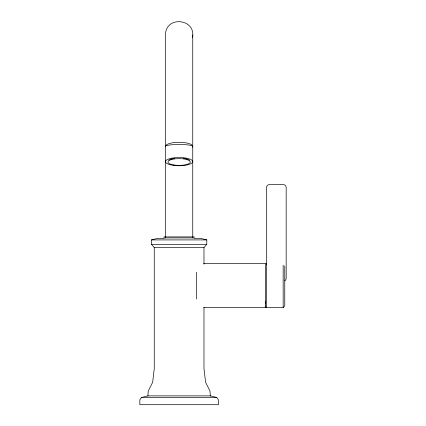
<?xml version="1.0" encoding="UTF-8"?>
<svg xmlns="http://www.w3.org/2000/svg" width="426" height="426" viewBox="0 0 426 426"><rect width="100%" height="100%" fill="white"/><g stroke="black" fill="none" stroke-linecap="round" stroke-linejoin="round"><path stroke-width="0.64" d="M265.323 307.247L265.323 305.996M265.323 303.956L265.323 301.214M283.162 265.249L283.162 307.673L266.325 307.673M147.891 396.058L148.248 391.068L152.657 382.25L154.26 368.618L154.26 247.533L151.454 244.322L151.454 239.913L157.87 238.31L164.095 238.31M192.488 37.589C196.349 18.451 165.442 15.405 165.49 34.932L165.49 237.91M141.432 397.485L139.829 399.886L139.829 404.7L218.41 404.7L218.41 399.886L216.807 397.485L210.396 395.882L147.849 395.882L141.432 397.485L216.807 397.485M283.162 307.673L284.77 305.666L284.77 265.957M203.979 264.163L203.979 247.533L206.786 244.322L206.786 239.913L200.369 238.31L194.144 238.31M284.765 280.835L285.798 279.807L286.171 278.402L286.171 187.392L285.798 185.986L284.765 184.959L283.365 184.58L269.333 184.58L267.933 184.959L266.9 185.986L266.527 187.392L266.527 264.45M163.882 236.904L194.357 236.904M163.882 237.91L194.357 237.91M151.454 239.913L206.786 239.913M151.454 244.322L206.786 244.322M154.26 247.533L203.979 247.533M203.655 263.566L265.323 263.566M203.655 307.673L265.323 307.673M210.348 396.058L209.991 391.068L205.582 382.25L203.979 368.618L203.979 307.407M266.325 263.486L266.325 307.753M265.323 263.486L265.323 307.753M196.359 272.257L196.359 298.988M192.754 34.932L192.754 237.91M192.488 147.204A13.632 4.106 0 0 0 180.459 142.316A13.632 4.106 0 0 0 165.49 146.406A13.632 1.938 0 0 1 180.459 144.473A13.632 1.938 0 0 1 192.488 146.784M168.792 160.149A11.177 3.371 0 0 1 169.825 159.569M170.251 159.388A11.177 3.371 0 0 1 172.908 158.637M173.531 158.52A11.177 3.371 0 0 1 174.841 158.328M183.398 158.323A11.177 3.371 0 0 1 184.714 158.52M185.331 158.637A11.177 3.371 0 0 1 187.988 159.388M188.414 159.564A11.177 3.371 0 0 1 189.448 160.149M170.134 164.718A13.632 4.106 0 0 0 192.488 162.428A13.632 4.106 0 0 0 174.74 157.737A13.632 4.106 0 0 0 170.134 164.718M173.531 164.931A11.177 3.371 0 0 0 190.3 162.013A11.177 3.371 0 0 0 173.531 159.095A11.177 3.371 0 0 0 173.531 164.931"/></g></svg>
